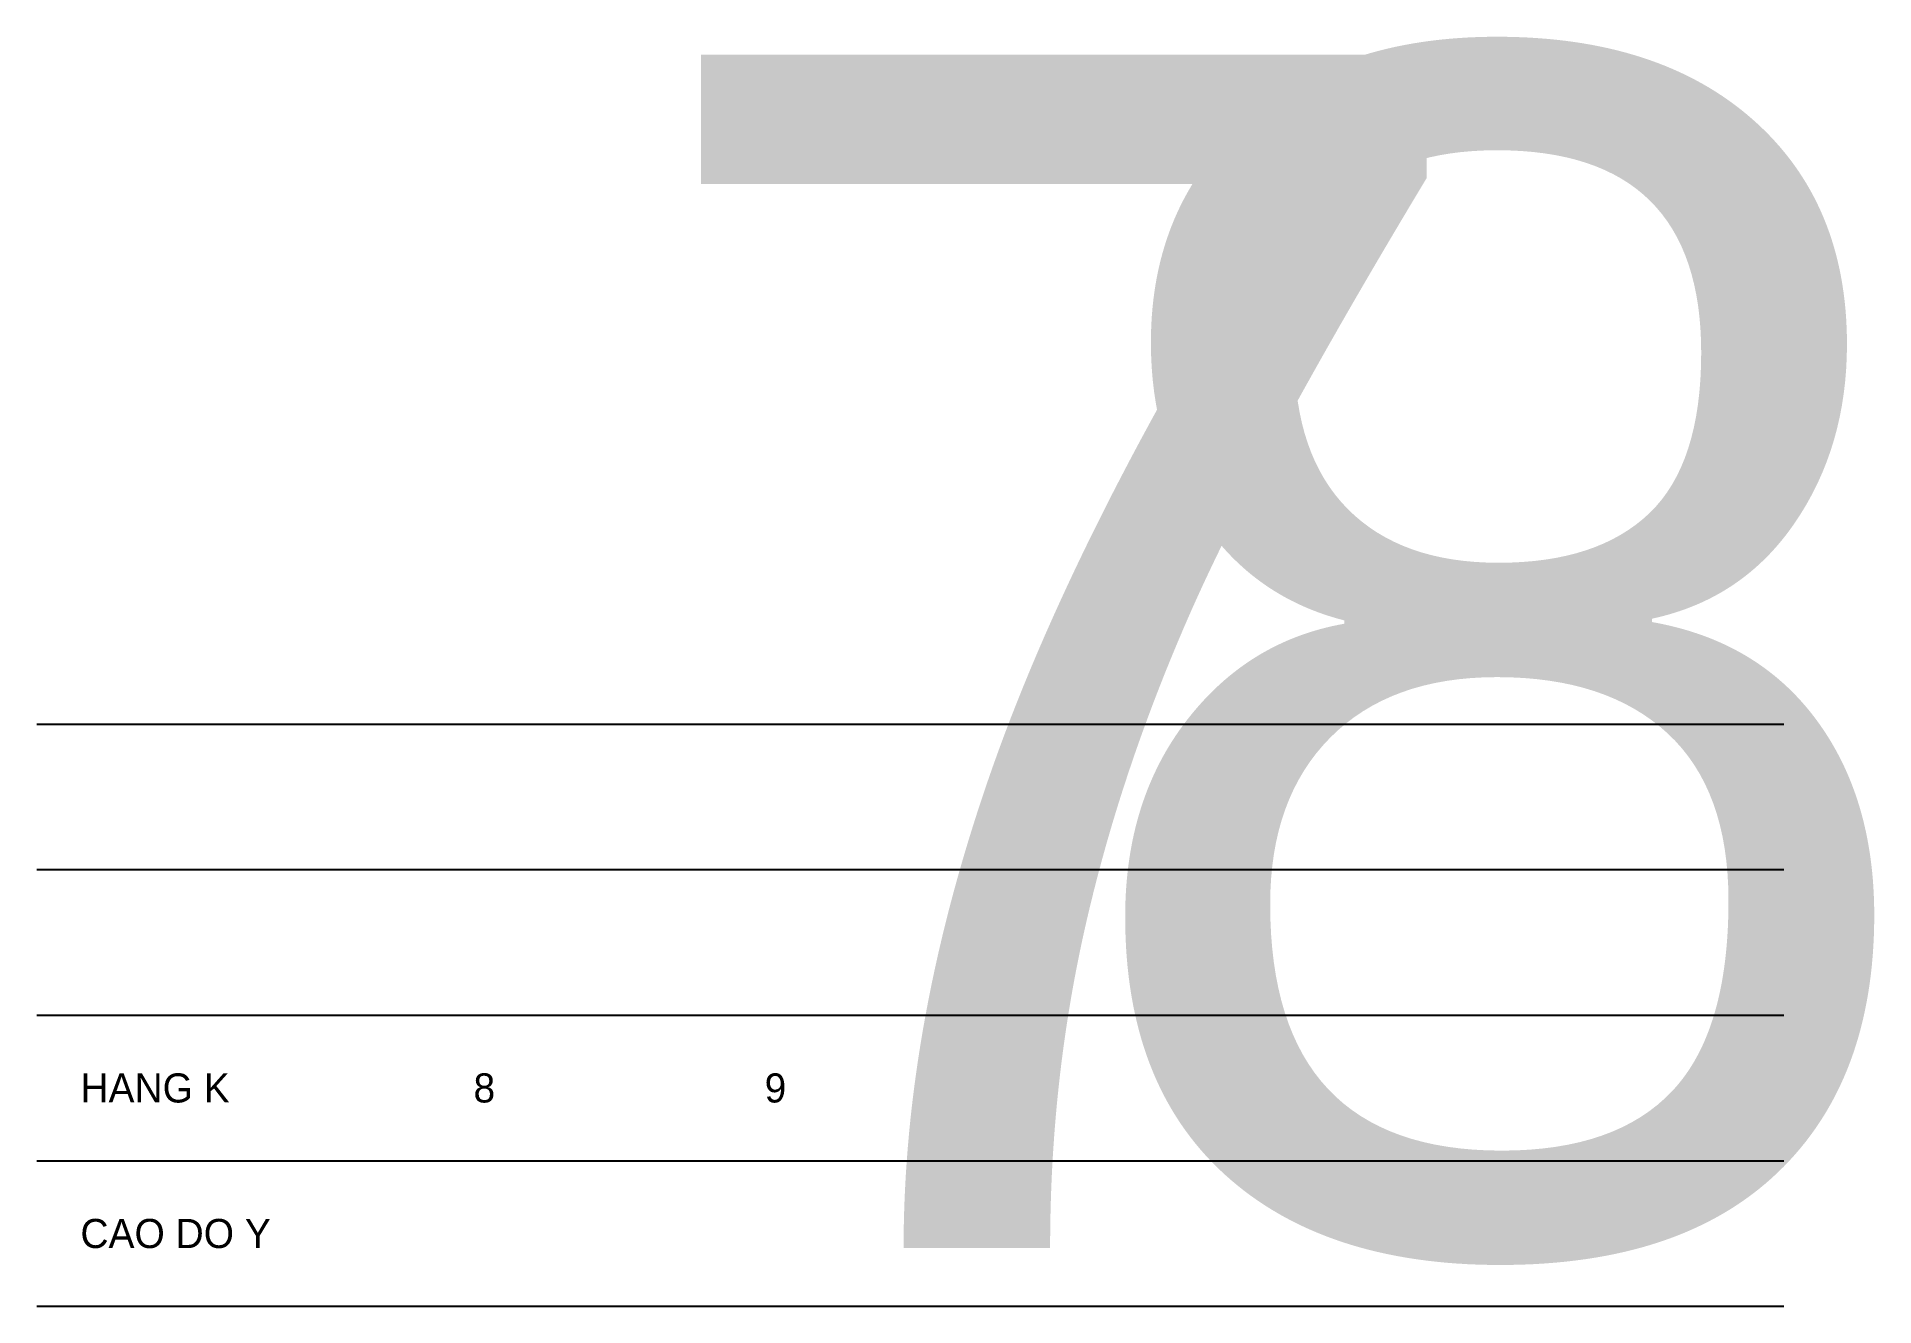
# Model space of a CAD drawing. Header units: metres. Extents: x 0 to 12.6, y 0 to 8.7.
import ezdxf

# ---------------------------------------------------------------- set-up
doc = ezdxf.new("R2010")
doc.units = ezdxf.units.M

msp = doc.modelspace()

# ---------------------------------------------------------------- linework, layer by layer
for p, q in [((0, 4), (12, 4)), ((0, 3), (12, 3)), ((0, 2), (12, 2)), ((0, 1), (12, 1)), ((0, 0), (12, 0))]:
    msp.add_line(p, q)

# ---------------------------------------------------------------- texts
for s, height, p in [('8', 8.2, (7, 0.4)), ('7', 8.2, (4, 0.4)), ('HANG K', 0.2, (0.3, 1.4)), ('8', 0.2, (3, 1.4)), ('9', 0.2, (5, 1.4)), ('CAO DO Y', 0.2, (0.3, 0.4))]:
    msp.add_text(s, height=height).set_placement(p)

doc.saveas('drawing.dxf')
